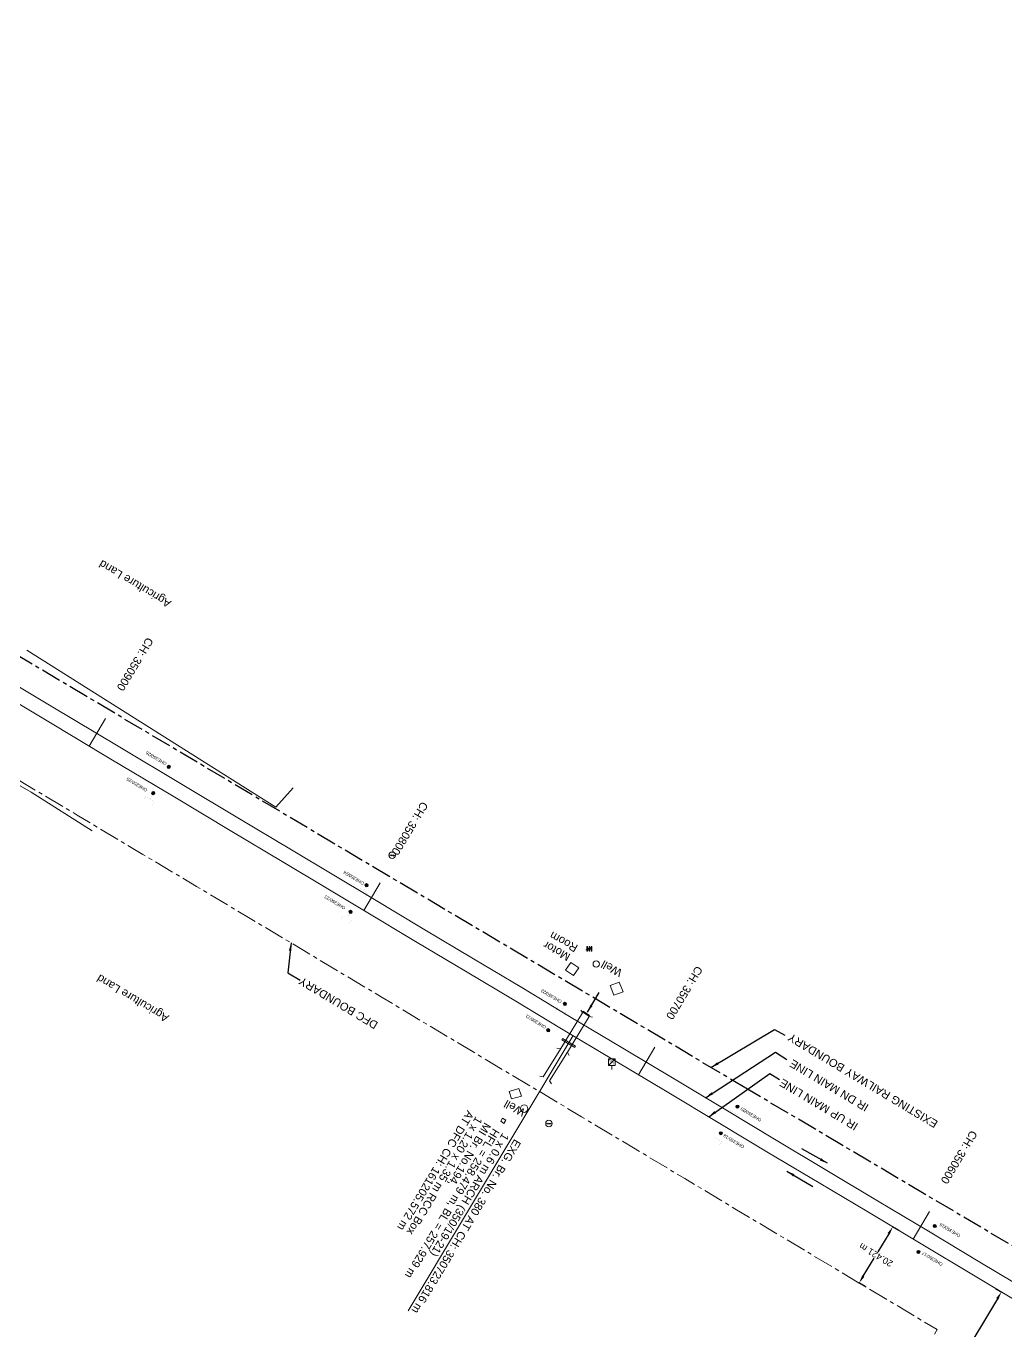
# Model space of a CAD drawing. Header units: metres. Extents: x 593168 to 611286, y 3401475 to 3412398.
# Drawn here: x 601890.9 to 602197, y 3406935.2 to 3407343 of the extents above; entities that cross this region are included whole.
import ezdxf
from ezdxf.enums import TextEntityAlignment as Align

# ---------------------------------------------------------------- set-up
doc = ezdxf.new("R2010")
doc.units = ezdxf.units.M
doc.header["$MEASUREMENT"] = 0
doc.linetypes.add('CENTER', pattern=[2, 1.25, -0.25, 0.25, -0.25])
doc.layers.get('Defpoints').update_dxf_attribs({"lineweight": 0})
for name, color, linetype, lineweight in [('BRIDGE DETAILS PLAN', 7, 'Continuous', 0), ('CANAL BOTTOM', 5, 'Continuous', 0), ('Commercial Building Pucca', 251, 'Continuous', 0), ('Compound Wall', 251, 'Continuous', 0), ('Culvert Parapet', 7, 'Continuous', 0), ('DFCC BOUNDARY', 6, 'CENTER', 0), ('Electric Pole', 251, 'Continuous', 0), ('Existing IR Chainage', 7, 'Continuous', 0), ('Existing IR Track', 143, 'Continuous', 0), ('OHE MAST', 8, 'Continuous', 0), ('OHE MAST TEXT', 8, 'Continuous', 0), ('PROPOSED DFCC TRACK', 1, 'Continuous', 0), ('Side Details', 251, 'Continuous', 0), ('Text1', 251, 'Continuous', 0), ('Tomb', 251, 'Continuous', 0), ('Transformer', 251, 'Continuous', 0), ('Water Logged Area', 5, 'Continuous', 0), ('Well', 5, 'Continuous', 0), ('WL', 7, 'Continuous', 0)]:
    doc.layers.add(name, color=color, linetype=linetype, lineweight=lineweight)
doc.layers.add('Existing Railway Boundary', color=7, linetype='CENTER')
doc.styles.add('CUT-FILL', font='cut-fill.shx', dxfattribs={"height": 2})
doc.styles.get("Standard").update_dxf_attribs({"font": 'arial.ttf'})
doc.styles.add('Style-Arial', font='arial.ttf')
doc.dimstyles.new('ISO-25', dxfattribs={"dimtxt": 2.5, "dimasz": 2.5, "dimexe": 1.25, "dimexo": 0.625, "dimtad": 1, "dimtxsty": 'Standard', "dimcen": 2.5, "dimadec": 0, "dimazin": 0, "dimtfac": 1, "dimtmove": 0, "dimatfit": 3, "dimfxl": 1, "dimarcsym": 0})
doc.dimstyles.get("Standard").update_dxf_attribs({"dimtxt": 0.18, "dimasz": 0.18, "dimexe": 0.18, "dimexo": 0.0625, "dimgap": 0.09, "dimtad": 0, "dimtih": 1, "dimtoh": 1, "dimdec": 4, "dimzin": 0, "dimdsep": 46, "dimtxsty": 'Standard', "dimcen": 0.09, "dimadec": 0, "dimazin": 0, "dimtfac": 1, "dimtdec": 4, "dimtofl": 0, "dimtmove": 0, "dimatfit": 3, "dimfxl": 1, "dimtolj": 1, "dimtzin": 0, "dimarcsym": 0})

# ---------------------------------------------------------------- blocks, each defined once
blk = doc.blocks.new('EP')
blk.add_hatch(color=8).paths.add_polyline_path([(-0.21, -0.05), (-0.21, 0.16), (-0.93, -0.01), (-0.31, 0.07), (-0.31, -0.19), (0.31, 0), (0.31, -0.24), (0.94, -0.01), (0.41, -0.1), (0.43, 0.15)])
at = {"color": 8}
for p, q in [((-0.93, -0.01), (-0.21, 0.16)), ((-0.31, 0.07), (-0.93, -0.01)), ((-0.31, -0.19), (-0.31, 0.07)), ((0.31, 0), (-0.31, -0.19)), ((-0.21, 0.16), (-0.21, -0.05)), ((-0.21, -0.05), (0.43, 0.15)), ((0.31, -0.24), (0.31, 0)), ((0.43, 0.15), (0.41, -0.1)), ((0.94, -0.01), (0.31, -0.24)), ((0.41, -0.1), (0.94, -0.01))]:
    blk.add_line(p, q, dxfattribs=at)
blk.add_circle((0, 0), 1, dxfattribs=at)
blk = doc.blocks.new('TRF')
blk.add_hatch(color=256).paths.add_polyline_path([(0.22, -0.04), (0.38, 0.42), (-0.98, -0.29), (0.02, 0.04), (-0.18, -0.39), (0.98, 0.09)])
for p, q in [((-0.69, 0.72), (-0.69, -0.72)), ((-0.52, 0.72), (-0.69, 0.72)), ((-0.52, -0.72), (-0.52, 0.72)), ((0, 0.72), (0, -0.72)), ((0.17, 0.72), (0, 0.72)), ((0.17, -0.72), (0.17, 0.72)), ((0.7, 0.72), (0.7, -0.72)), ((0.87, 0.72), (0.7, 0.72)), ((0.87, -0.72), (0.87, 0.72)), ((-0.69, -0.72), (-0.52, -0.72)), ((0, -0.72), (0.17, -0.72)), ((0.7, -0.72), (0.87, -0.72))]:
    blk.add_line(p, q)
blk.add_lwpolyline([(0.22, -0.04), (0.38, 0.42), (-0.98, -0.29), (0.02, 0.04), (-0.18, -0.39), (0.98, 0.09)], close=True)
blk = doc.blocks.new('WL')
at = {"layer": 'WL'}
for p, q in [((1.07, 3.42), (-1.06, 3.42)), ((-1.06, 3.42), (-1.06, 1.29)), ((-1.06, 1.29), (1.07, 1.29)), ((0, 1.29), (0, 0)), ((1.07, 1.29), (1.07, 3.42))]:
    blk.add_line(p, q, dxfattribs=at)
blk.add_lwpolyline([(-1.06, 1.29), (1.07, 3.42)], dxfattribs=at)
at = {"layer": 'WL', "style": 'CUT-FILL'}
for s, p in [('W', (-0.08, 3.25)), ('L', (0.61, 2.26))]:
    blk.add_text(s, height=0.739, rotation=180, dxfattribs=at).set_placement(p)
blk = doc.blocks.new('OHE MAST')
h = blk.add_hatch(color=256)
h.dxf.hatch_style = 1
edge = h.paths.add_edge_path()
edge.add_arc((0, 0), 0.514, 0, 360)
at = {"const_width": 0.01}
for points in [[(1.5, 3.5), (1.5, 2), (-1.5, 2), (-1.5, 3.5)], [(0, 2), (0, 0)]]:
    blk.add_lwpolyline(points, dxfattribs=at)
blk.add_circle((0, 0), 0.514)
blk = doc.blocks.new('*D716')
at = {"layer": 'Defpoints', "color": 0, "linetype": 'ByBlock', "ltscale": 5, "transparency": 16777216}
for p in [(602161.65, 3406967.75), (602163.66, 3406966.55), (602153.17, 3406949.02)]:
    blk.add_point(p, dxfattribs=at)
at = {"layer": 'DFCC BOUNDARY', "color": 0, "linetype": 'ByBlock', "lineweight": -2, "ltscale": 5, "transparency": 16777216}
for p, q in [((602160.37, 3406965.6), (602157, 3406959.97)), ((602163.55, 3406966.61), (602161.54, 3406967.81)), ((602152.45, 3406952.37), (602155.82, 3406958)), ((602153.06, 3406949.09), (602151.05, 3406950.29))]:
    blk.add_line(p, q, dxfattribs=at)
at = {"layer": 'DFCC BOUNDARY', "color": 0, "linetype": 'ByBlock', "ltscale": 5, "transparency": 16777216}
for points in [[(602160.01, 3406965.81), (602160.72, 3406965.39), (602161.65, 3406967.75)], [(602152.09, 3406952.58), (602152.8, 3406952.16), (602151.16, 3406950.23)]]:
    blk.add_solid(points, dxfattribs=at)
at = {"layer": 'DFCC BOUNDARY', "color": 0, "linetype": 'ByBlock', "ltscale": 5, "transparency": 16777216, "insert": (602156.41, 3406958.99), "char_height": 2, "attachment_point": 5, "rotation": 149, "style": 'Style-Arial'}
blk.add_mtext('\\A1;20.421 m', dxfattribs=at)
blk = doc.blocks.new('TerminatorOpen_0.5')
at = {"color": 0, "linetype": 'ByBlock', "lineweight": -2}
for q in [(-1, 0.25), (-1, 0), (-1, -0.25)]:
    blk.add_line((0, 0), q, dxfattribs=at)
blk = doc.blocks.new('*D802')
at = {"layer": 'Defpoints', "color": 0, "linetype": 'ByBlock', "ltscale": 5, "transparency": 16777216}
for p in [(602193.68, 3406948.58), (602195.6, 3406947.44), (602162.4, 3406896.21)]:
    blk.add_point(p, dxfattribs=at)
at = {"layer": 'DFCC BOUNDARY', "color": 0, "linetype": 'ByBlock', "lineweight": -2, "ltscale": 5, "transparency": 16777216}
for p, q in [((602193.78, 3406948.52), (602195.7, 3406947.37)), ((602194.32, 3406945.29), (602180.55, 3406922.23)), ((602165.61, 3406897.21), (602179.37, 3406920.27)), ((602162.51, 3406896.15), (602164.43, 3406895))]:
    blk.add_line(p, q, dxfattribs=at)
at = {"layer": 'DFCC BOUNDARY', "color": 0, "linetype": 'ByBlock', "ltscale": 5, "transparency": 16777216}
for points in [[(602193.96, 3406945.5), (602194.67, 3406945.08), (602195.6, 3406947.44)], [(602165.25, 3406897.42), (602165.96, 3406897), (602164.32, 3406895.06)]]:
    blk.add_solid(points, dxfattribs=at)
at = {"layer": 'DFCC BOUNDARY', "color": 0, "linetype": 'ByBlock', "ltscale": 5, "transparency": 16777216, "insert": (602179.96, 3406921.25), "char_height": 2, "attachment_point": 5, "rotation": 149, "style": 'Style-Arial'}
blk.add_mtext('\\A1;61 m', dxfattribs=at)

msp = doc.modelspace()

# ---------------------------------------------------------------- linework, layer by layer
at = {"layer": 'BRIDGE DETAILS PLAN', "lineweight": 13, "flags": 128}
msp.add_lwpolyline([(602061.7774, 3407027.5376), (602010.2977, 3406941.5039)], dxfattribs=at)
at = {"layer": 'Commercial Building Pucca'}
for points in [[(602063.5271, 3407048.6992, 259.0772), (602061.8638, 3407046.2845, 259.1012), (602059.3932, 3407047.9516, 258.9092), (602061.0565, 3407050.3664, 258.9092)], [(602073.3504, 3407043.196, 259.4411), (602076.2181, 3407044.243, 258.9622), (602077.4515, 3407041.2379, 259.0012), (602074.5487, 3407040.178, 259.0012)], [(602039.1696, 3407000.7447, 258.9522), (602039.7521, 3407001.7751, 258.7143), (602040.723, 3407001.1526, 258.6803), (602040.1289, 3407000.1017, 258.6803)]]:
    msp.add_polyline3d(points, close=True, dxfattribs=at)
at = {"layer": 'Compound Wall'}
for points in [[(601746.1526, 3407190.9054, 260.404), (601760.3567, 3407181.6637, 261.6944), (601786.9166, 3407167.7433, 260.3648), (601826.6949, 3407142.2816, 261.3035), (601859.8069, 3407122.25, 259.854), (601892.45, 3407103.6037, 259.8839), (601911.5563, 3407091.4824, 259.5051)], [(601968.9141, 3407098.8611, 259.8899), (601891.0858, 3407147.9345, 259.753)], [(601968.9141, 3407098.8611, 259.8899), (601974.2898, 3407104.9347, 259.0172)]]:
    msp.add_polyline3d(points, dxfattribs=at)
at = {"layer": 'Culvert Parapet'}
for points in [[(602064.7352, 3407034.9487, 259.631), (602064.8814, 3407035.1868, 259.619), (602066.8825, 3407033.8588, 259.636), (602066.7362, 3407033.6206, 259.636)], [(602058.2755, 3407026.2275, 259.812), (602058.4887, 3407026.6113, 259.826), (602062.5264, 3407024.1753, 259.831), (602062.3131, 3407023.7913, 259.831)]]:
    msp.add_polyline3d(points, close=True, dxfattribs=at)
at = {"layer": 'DFCC BOUNDARY', "ltscale": 5, "flags": 128}
msp.add_lwpolyline([(602647.7208, 3406653.5383), (602626.6516, 3406618.3556), (602625.5805, 3406618.9982), (602611.1663, 3406627.6057), (602596.216, 3406636.5335), (602582.5302, 3406644.7469), (602568.9277, 3406652.9103), (602552.3295, 3406662.8333), (602536.3002, 3406672.4162), (602520.5809, 3406681.8447), (602505.0492, 3406691.1608), (602490.4216, 3406699.9116), (602475.8003, 3406708.6586), (602457.241, 3406719.757), (602438.4392, 3406731.0003), (602423.8153, 3406739.7577), (602408.864, 3406748.7122), (602392.2261, 3406758.6842), (602375.1982, 3406768.8897), (602363.6657, 3406775.7943), (602351.4914, 3406783.083), (602335.8361, 3406792.4539), (602319.9244, 3406801.9787), (602297.3716, 3406815.4363), (602274.3314, 3406829.2051), (602254.6485, 3406841.0081), (602235.3909, 3406852.5562), (602216.7277, 3406863.7367), (602198.6689, 3406874.5552), (602176.9567, 3406887.5198), (602155.5265, 3406900.3159), (602154.6798, 3406900.8228), (602175.5337, 3406935.6333), (602160.0051, 3406944.9303), (602143.5523, 3406954.7809), (602128.2101, 3406963.9475), (602112.3641, 3406973.4149), (602096.6485, 3406982.8462), (602080.6999, 3406992.4172), (602064.4521, 3407002.1395), (602047.7153, 3407012.1542), (602032.8721, 3407021.0407), (602017.6437, 3407030.1578), (602002.1142, 3407039.4564), (601986.1202, 3407049.033), (601973.6769, 3407056.4909), (601960.9086, 3407064.1435), (601944.1732, 3407074.1285), (601927.3741, 3407084.1514), (601906.8472, 3407096.4415), (601886.4643, 3407108.6456), (601861.6498, 3407123.4596), (601846.2482, 3407132.7021), (601831.1142, 3407141.784), (601813.6892, 3407152.1752), (601796.819, 3407162.2357), (601779.3481, 3407172.7246), (601762.3524, 3407182.9283), (601759.5179, 3407184.6179), (601758.4136, 3407182.7394), (601745.8285, 3407190.2413), (601730.5285, 3407199.3615), (601715.7626, 3407208.1913), (601701.0965, 3407216.9614), (601684.5348, 3407226.9036), (601667.9815, 3407236.8409), (601651.0738, 3407246.9555), (601634.3282, 3407256.9731), (601616.8023, 3407267.4338), (601599.6778, 3407277.6548), (601584.1867, 3407286.8622), (601569.1257, 3407295.8142), (601552.032, 3407306.0817), (601535.2402, 3407316.1678), (601518.1811, 3407326.4177), (601501.2869, 3407336.5686), (601484.4898, 3407346.5568), (601467.9521, 3407356.3908), (601452.0029, 3407365.9137), (601421.449, 3407384.1568), (601420.948, 3407384.4587), (601406.0517, 3407393.4343), (601389.5488, 3407403.301), (601381.5204, 3407408.1011), (601358.7309, 3407421.7832), (601344.5292, 3407430.3151), (601328.2198, 3407440.1976), (601315.5488, 3407447.8754), (601317.2433, 3407450.7097)], dxfattribs=at)
at = {"layer": 'Existing IR Chainage', "color": 7, "linetype": 'Continuous', "lineweight": 13, "flags": 128}
for points in [[(601915.7284, 3407126.581), (601910.5914, 3407118.0013)], [(602001.5536, 3407075.2495), (601996.4128, 3407066.6721)], [(602087.3486, 3407023.8901), (602082.2139, 3407015.309)], [(602173.1475, 3406972.5183), (602168.0106, 3406963.9386)]]:
    msp.add_lwpolyline(points, dxfattribs=at)
at = {"layer": 'Existing IR Track', "flags": 128}
for points in [[(602210.5488, 3406943.7631), (602188.875, 3406956.7732), (602172.8391, 3406966.3689), (602156.9067, 3406975.9027), (602141.0342, 3406985.4019), (602125.2152, 3406994.869), (602109.5174, 3407004.2961), (602093.8793, 3407013.6874), (602077.2973, 3407023.6069), (602060.6916, 3407033.5405), (602045.7254, 3407042.5101), (602030.689, 3407051.5217), (602014.9718, 3407060.9307), (601999.269, 3407070.331), (601986.5313, 3407077.9455), (601973.7877, 3407085.5637), (601957.0032, 3407095.6155), (601940.2187, 3407105.6673), (601919.7126, 3407117.9311), (601899.2599, 3407130.1629), (601874.6838, 3407144.8425)], [(602208.2296, 3406939.8935), (602186.83, 3406952.6713), (602170.4949, 3406962.4512), (602154.0423, 3406972.3017), (602138.6841, 3406981.4778), (602122.855, 3406990.9351), (602107.1565, 3407000.3561), (602091.1968, 3407009.9339), (602074.9376, 3407019.6629), (602058.2008, 3407029.6777), (602043.3617, 3407038.5617), (602028.1333, 3407047.6787), (602012.6048, 3407056.9767), (601996.6108, 3407066.5534), (601984.175, 3407074.0068), (601971.3892, 3407081.6699), (601954.6363, 3407091.6653), (601937.8507, 3407101.6801), (601917.3375, 3407113.9622), (601896.9433, 3407126.1729), (601872.1376, 3407140.9817)]]:
    msp.add_lwpolyline(points, dxfattribs=at)
at = {"layer": 'Existing Railway Boundary', "ltscale": 5}
msp.add_lwpolyline([(602240.837, 3406937.0674), (602116.2948, 3407010.7668), (601764.5806, 3407219.7883), (601759.3642, 3407222.2685), (601653.1238, 3407292.2946), (601441.2096, 3407415.0505), (601397.917, 3407440.7299), (601301.0475, 3407498.7265), (601241.8375, 3407534.2132), (601188.4611, 3407565.6026), (601139.5754, 3407594.3481), (601094.5264, 3407622.448), (600939.9459, 3407716.091), (600853.7892, 3407766.6119), (600798.1443, 3407818.9628), (600756.3389, 3407844.4101), (600651.5465, 3407908.0731), (600401.2293, 3408050.9686)], dxfattribs=at)
at = {"layer": 'PROPOSED DFCC TRACK', "color": 7, "linetype": 'Continuous', "flags": 128}
for points, elevation in [([(602056.709, 3407023.5487), (602057.9451, 3407023.5324), (602064.7367, 3407034.6146), (602064.1578, 3407035.4936)], -0.0005), ([(602060.5661, 3407021.2793), (602059.9904, 3407022.3733), (602066.7819, 3407033.4554), (602067.8279, 3407033.3387)], 0.0005)]:
    msp.add_lwpolyline(points, dxfattribs=dict(at, elevation=elevation))
at = {"layer": 'PROPOSED DFCC TRACK', "linetype": 'Continuous', "flags": 128}
for points, elevation in [([(602057.9451, 3407023.5324), (602052.3996, 3407014.6707), (602051.3556, 3407014.8043)], -0.0005), ([(602059.9904, 3407022.3733), (602054.4559, 3407013.3847), (602055.033, 3407012.5045)], 0.0005)]:
    msp.add_lwpolyline(points, dxfattribs=dict(at, elevation=elevation))
at = {"layer": 'Tomb'}
msp.add_polyline3d([(602041.7739, 3407010.0692, 259.2301), (602044.8547, 3407010.9719, 259.2951), (602045.6238, 3407008.6319, 257.6786), (602042.5423, 3407007.729, 257.6786)], close=True, dxfattribs=at)
at = {"layer": 'Well'}
for centre, radius in [((602069.0156, 3407049.908, 259.0232), 1.0045), ((602046.5023, 3407004.7156, 259.0682), 1.1764)]:
    msp.add_circle(centre, radius, dxfattribs=at)

# ---------------------------------------------------------------- block references
at = {"layer": 'Electric Pole', "xscale": 0.9997078269998253, "yscale": 0.9997078269998253, "zscale": 0.9997078269998253}
for p in [(602005.2648, 3407083.8901, 258.3984), (602054.2243, 3407000.0516, 258.5423)]:
    msp.add_blockref('EP', p, dxfattribs=at)
at = {"layer": 'OHE MAST', "rotation": 149.0208306544456}
for p in [(601935.4857, 3407111.5124), (601930.6117, 3407103.2959), (601997.2585, 3407074.5247), (601992.2527, 3407066.1697), (602059.2296, 3407037.4281), (602053.9995, 3407029.2139), (602113.1262, 3407005.3208), (602107.9383, 3406996.9911), (602174.7724, 3406968.0253), (602169.6526, 3406959.9054)]:
    msp.add_blockref('OHE MAST', p, dxfattribs=at)
at = {"layer": 'Transformer', "xscale": 0.9997078269998253, "yscale": 0.9997078269998253, "zscale": 0.9997078269998253}
msp.add_blockref('TRF', (602066.7711, 3407054.6538, 258.9512), dxfattribs=at)
at = {"layer": 'WL', "xscale": 0.9997078269998253, "yscale": 0.9997078269998253, "zscale": 0.9997078269998253}
msp.add_blockref('WL', (602073.9044, 3407016.8992, 259.594), dxfattribs=at)

# ---------------------------------------------------------------- texts
at = {"layer": 'BRIDGE DETAILS PLAN', "color": 10, "style": 'Style-Arial'}
for s, p in [('AT DFC CH: 161205.572 m ', (602028.8025, 3407004.3403)), ('1 x 1.20 x 1.35 m RCC Box', (602031.4711, 3407002.4728)), ('MI Br. No.194, ', (602034.1397, 3407000.6053))]:
    msp.add_text(s, height=2.5, rotation=239, dxfattribs=at).set_placement(p)
at = {"layer": 'BRIDGE DETAILS PLAN', "style": 'Style-Arial'}
for s, p in [('HFL = 258.479 m, BL = 257.929 m ', (602036.8083, 3406998.7378)), ('EXG. Br. No. 380 AT CH: 350723.816 m', (602043.5107, 3406995.3871)), ('1 x 0.6 m ARCH (350/19-21) ', (602039.8039, 3406997.307))]:
    msp.add_text(s, height=2.5, rotation=239, dxfattribs=at).set_placement(p)
at = {"layer": 'DFCC BOUNDARY', "linetype": 'Continuous', "ltscale": 5}
msp.add_text('DFC BOUNDARY', height=2.5, rotation=149, dxfattribs=at).set_placement((601976.4777, 3407044.8754, 613.7163), align=Align.MIDDLE_RIGHT)
at = {"layer": 'Existing IR Chainage', "color": 7, "lineweight": 0, "char_height": 2.5, "attachment_point": 6, "line_spacing_factor": 0.60036, "style": 'Style-Arial'}
for s, insert, rotation in [('CH: 350900', (601920.1504, 3407135.5888), 239.089417), ('CH: 350800', (602005.9797, 3407084.2553), 239.063699), ('CH: 350700', (602091.7682, 3407032.8991), 239.104898), ('CH: 350600', (602177.5694, 3406981.5262), 239.090139)]:
    msp.add_mtext(s, dxfattribs=dict(at, insert=insert, rotation=rotation))
at = {"layer": 'Existing IR Track', "color": 7, "lineweight": -3}
for s, p in [('IR DN MAIN LINE', (602129.7923, 3407019.1165)), ('IR UP MAIN LINE', (602126.6338, 3407013.1026))]:
    msp.add_text(s, height=2.5, rotation=149, dxfattribs=at).set_placement(p, align=Align.MIDDLE_RIGHT)
at = {"layer": 'Existing Railway Boundary', "linetype": 'Continuous', "ltscale": 5}
msp.add_text('EXISTING RAILWAY BOUNDARY', height=2.5, rotation=149, dxfattribs=at).set_placement((602129.8993, 3407028.3486, -523.9387), align=Align.RIGHT)
at = {"layer": 'OHE MAST TEXT'}
for s, p in [('OHE350/26', (601934.9458, 3407112.732, 260.052)), ('OHE350/25', (601928.8895, 3407104.5242, 259.907)), ('OHE350/24', (601996.6425, 3407075.384, 259.995)), ('OHE350/23', (601990.7728, 3407067.7001, 259.833)), ('OHE350/22', (602058.3688, 3407038.403, 260.071)), ('OHE350/21', (602053.4971, 3407030.4701, 259.923)), ('OHE350/20', (602120.7481, 3407001.4306, 259.853)), ('OHE350/19', (602115.3712, 3406993.0594, 259.994)), ('OHE350/18', (602182.9219, 3406965.2752, 260.145)), ('OHE350/17', (602177.3783, 3406956.3399, 259.941))]:
    msp.add_text(s, height=1, rotation=149, dxfattribs=at).set_placement(p)
at = {"layer": 'Side Details'}
for p in [(601936.4647, 3407163.2099, 156.3202), (601935.7482, 3407033.6938, 156.3202)]:
    msp.add_text('Agriculture Land', height=2.5, rotation=149, dxfattribs=at).set_placement(p)
at = {"layer": 'Text1'}
for s, p in [('Room', (602063.5097, 3407055.6547, 156.3202)), ('Motor', (602061.1693, 3407052.892, 156.3202))]:
    msp.add_text(s, height=2.5, rotation=151.044359, dxfattribs=at).set_placement(p)
at = {"layer": 'Water Logged Area'}
for p in [(602077.4031, 3407047.9168), (602047.0684, 3407004.295)]:
    msp.add_text('Well', height=2.5, rotation=151.044359, dxfattribs=at).set_placement(p)

# ---------------------------------------------------------------- dimensions: what is measured, and where the dimension line sits
at = {"layer": 'DFCC BOUNDARY', "linetype": 'ByBlock', "ltscale": 5}
for p1, p2, distance, picture, middle in [((602153.1663, 3406949.0248), (602163.6563, 3406966.5456), 2.3365, '*D716', (602156.4066, 3406958.9854)), ((602162.4025, 3406896.2102), (602193.6752, 3406948.584), -2.2386, '*D802', (602179.9609, 3406921.2494))]:
    dim = msp.add_aligned_dim(p1=p1, p2=p2, distance=distance, dimstyle='Standard', override={"dimtxt": 2, "dimasz": 2.5, "dimexe": 0.125, "dimexo": 0.125, "dimgap": 0.125, "dimtad": 1, "dimtih": 0, "dimtoh": 0, "dimdec": 3, "dimzin": 11, "dimpost": ' m', "dimtxsty": 'Style-Arial', "dimsah": 1, "dimadec": 4, "dimazin": 3, "dimtmove": 2, "dimatfit": 1, "dimldrblk": 'TerminatorOpen_0.5', "dimfrac": 2, "dimtzin": 11}, dxfattribs=at)
    dim.commit()
    dim.dimension.update_dxf_attribs({"geometry": picture, "text_midpoint": middle, "text_rotation": 149})

# ---------------------------------------------------------------- leaders
at = {"layer": 'CANAL BOTTOM'}
msp.add_leader([(602066.2501, 3407034.8559, 0.0288), (602069.9536, 3407041.0067, 0.0288)], dimstyle='ISO-25', override={"dimtxt": 3, "dimasz": 2.5, "dimgap": 0.625, "dimtad": 0, "dimdec": 3, "dimzin": 2, "dimtdec": 3}, dxfattribs=at)
at = {"layer": 'DFCC BOUNDARY', "linetype": 'Continuous', "lineweight": 0, "ltscale": 5}
msp.add_leader([(601973.6769, 3407056.4909), (601972.6439, 3407047.18), (601976.4777, 3407044.8754)], dimstyle='ISO-25', override={"dimtxt": 3, "dimasz": 2.5, "dimgap": 0.625, "dimtad": 0, "dimdec": 3, "dimzin": 2, "dimtdec": 3}, dxfattribs=at)
at = {"layer": 'Existing IR Track', "color": 7, "lineweight": -3}
for points, override in [([(602103.1595, 3407008.1143), (602125.0064, 3407022.3067), (602128.6035, 3407020.0819)], {"dimtxt": 3, "dimasz": 2.5, "dimgap": 0.625, "dimtad": 0, "dimdec": 3, "dimzin": 2, "dimtdec": 3}), ([(602104.1584, 3407002.1553), (602123.2472, 3407015.6319), (602126.2199, 3407013.8533)], {"dimtxt": 3, "dimasz": 2.5, "dimgap": 0.625, "dimtad": 0, "dimdec": 3, "dimzin": 2, "dimtdec": 3}), ([(602141.2501, 3406987.613), (602133.2716, 3406992.1571)], {"dimtxt": 3, "dimasz": 2.5, "dimtad": 0, "dimdec": 3, "dimzin": 2, "dimtdec": 3}), ([(602128.5705, 3406985.1531), (602136.6768, 3406980.3463)], {"dimtxt": 3, "dimasz": 2.5, "dimtad": 0, "dimdec": 3, "dimzin": 2, "dimtdec": 3})]:
    msp.add_leader(points, dimstyle='ISO-25', override=override, dxfattribs=at)
at = {"layer": 'Existing Railway Boundary', "linetype": 'Continuous', "ltscale": 5}
msp.add_leader([(602104.8581, 3407017.5635, -1137.655), (602124.7483, 3407029.4186, -1137.655), (602127.9821, 3407027.662, -1137.655)], dimstyle='ISO-25', override={"dimtxt": 3, "dimasz": 2.5, "dimgap": 0.625, "dimtad": 0, "dimdec": 3, "dimzin": 2, "dimtdec": 3}, dxfattribs=at)

doc.saveas('drawing.dxf')
